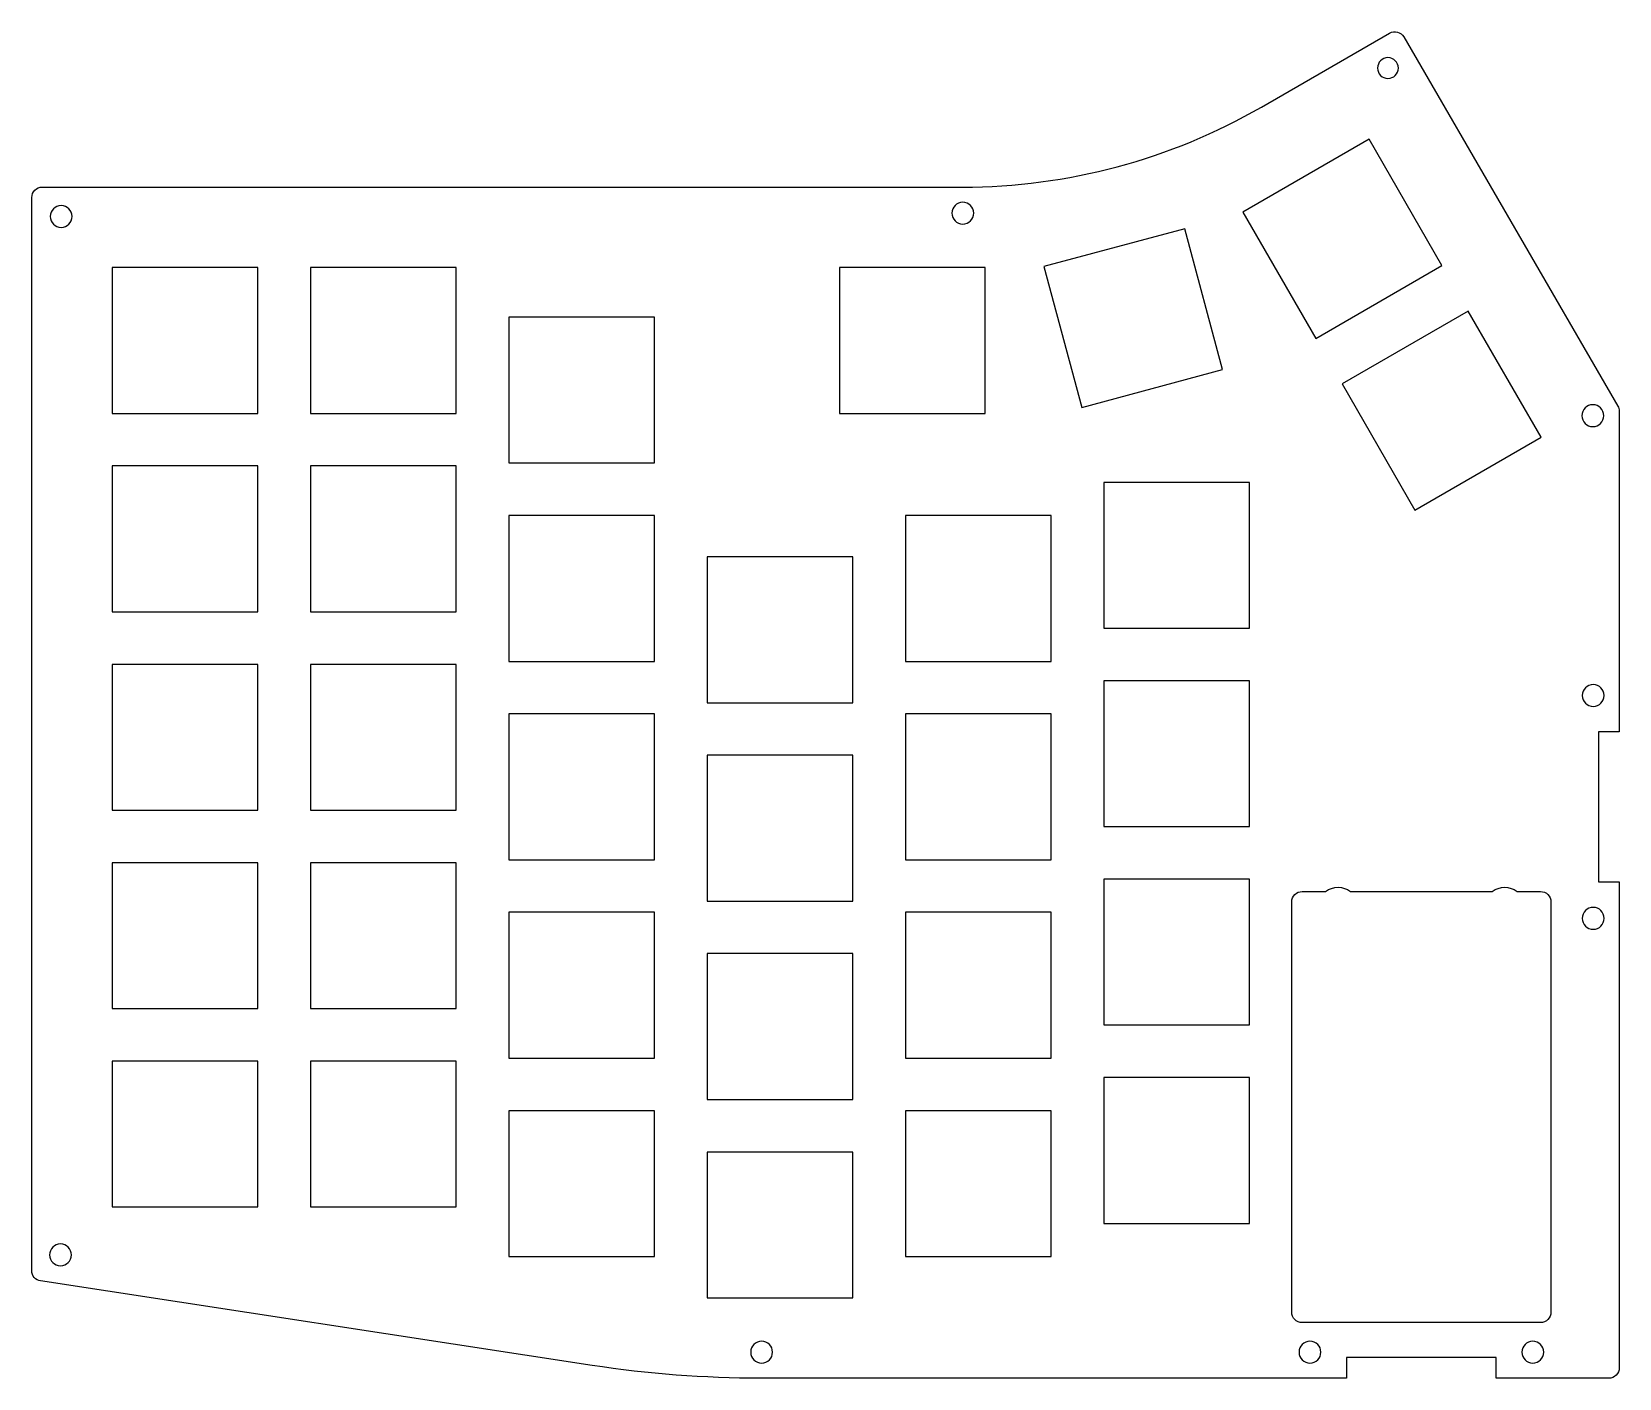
# Model space of a CAD drawing. Header units: millimetres. Extents: x -168 to -15, y -60 to 69.
import ezdxf

# ---------------------------------------------------------------- set-up
doc = ezdxf.new("R2010")
doc.units = ezdxf.units.MM
doc.layers.get('0').update_dxf_attribs({"linetype": 'CONTINUOUS'})

msp = doc.modelspace()

# ---------------------------------------------------------------- linework, layer by layer
for points in [[(-37.45, 68.92, -0.413507), (-36.09, 68.56), (-15.53, 33.11, -0.132154), (-15.39, 32.61), (-15.39, 1.82), (-17.39, 1.82), (-17.39, -12.58), (-15.39, -12.58), (-15.39, -59.24, -0.414215), (-16.39, -60.24), (-27.2, -60.24), (-27.2, -58.24), (-41.6, -58.24), (-41.6, -60.24), (-97.85, -60.24, -0.03797), (-114.05, -59.01), (-167.03, -50.9, -0.370416), (-167.87, -49.92), (-167.87, 53.14, -0.414213), (-166.87, 54.14), (-78.45, 54.14, 0.13154), (-49.77, 61.82)], [(-43.6, -13.5, -0.333565), (-41.2, -13.5), (-27.6, -13.5, -0.333565), (-25.2, -13.5), (-22.95, -13.5, -0.414214), (-21.95, -14.5), (-21.95, -53.9, -0.414214), (-22.95, -54.9), (-45.85, -54.9, -0.414213), (-46.85, -53.9), (-46.85, -14.5, -0.414214), (-45.85, -13.5)]]:
    msp.add_lwpolyline(points, format="xyb", close=True)
for points in [[(-51.54, 51.74), (-44.54, 39.61), (-32.42, 46.61), (-39.42, 58.74)], [(-57.12, 50.14), (-70.65, 46.51), (-67.02, 32.99), (-53.5, 36.62)], [(-160.15, 46.41), (-160.15, 32.41), (-146.15, 32.41), (-146.15, 46.41)], [(-141.1, 46.41), (-141.1, 32.41), (-127.1, 32.41), (-127.1, 46.41)], [(-90.3, 32.41), (-76.3, 32.41), (-76.3, 46.41), (-90.3, 46.41)], [(-122.05, 41.65), (-122.05, 27.65), (-108.05, 27.65), (-108.05, 41.65)], [(-42.02, 35.24), (-35.02, 23.12), (-22.89, 30.12), (-29.89, 42.24)], [(-160.15, 13.36), (-146.15, 13.36), (-146.15, 27.36), (-160.15, 27.36)], [(-141.1, 27.36), (-141.1, 13.36), (-127.1, 13.36), (-127.1, 27.36)], [(-64.9, 25.78), (-64.9, 11.78), (-50.9, 11.78), (-50.9, 25.78)], [(-122.05, 22.6), (-122.05, 8.6), (-108.05, 8.6), (-108.05, 22.6)], [(-83.95, 22.6), (-83.95, 8.6), (-69.95, 8.6), (-69.95, 22.6)], [(-103, 4.63), (-89, 4.63), (-89, 18.63), (-103, 18.63)], [(-160.15, 8.31), (-160.15, -5.69), (-146.15, -5.69), (-146.15, 8.31)], [(-141.1, 8.31), (-141.1, -5.69), (-127.1, -5.69), (-127.1, 8.31)], [(-64.9, 6.73), (-64.9, -7.27), (-50.9, -7.27), (-50.9, 6.73)], [(-122.05, 3.55), (-122.05, -10.45), (-108.05, -10.45), (-108.05, 3.55)], [(-83.95, 3.55), (-83.95, -10.45), (-69.95, -10.45), (-69.95, 3.55)], [(-103, -0.42), (-103, -14.42), (-89, -14.42), (-89, -0.42)], [(-160.15, -10.74), (-160.15, -24.74), (-146.15, -24.74), (-146.15, -10.74)], [(-141.1, -10.74), (-141.1, -24.74), (-127.1, -24.74), (-127.1, -10.74)], [(-64.9, -12.32), (-64.9, -26.32), (-50.9, -26.32), (-50.9, -12.32)], [(-122.05, -15.5), (-122.05, -29.5), (-108.05, -29.5), (-108.05, -15.5)], [(-83.95, -15.5), (-83.95, -29.5), (-69.95, -29.5), (-69.95, -15.5)], [(-103, -33.47), (-89, -33.47), (-89, -19.47), (-103, -19.47)], [(-160.15, -29.79), (-160.15, -43.79), (-146.15, -43.79), (-146.15, -29.79)], [(-141.1, -29.79), (-141.1, -43.79), (-127.1, -43.79), (-127.1, -29.79)], [(-64.9, -31.37), (-64.9, -45.37), (-50.9, -45.37), (-50.9, -31.37)], [(-122.05, -48.55), (-108.05, -48.55), (-108.05, -34.55), (-122.05, -34.55)], [(-83.95, -48.55), (-69.95, -48.55), (-69.95, -34.55), (-83.95, -34.55)], [(-103, -38.52), (-103, -52.52), (-89, -52.52), (-89, -38.52)]]:
    msp.add_lwpolyline(points, close=True)
at = {"extrusion": (0, 0, -1)}
for centre, radius in [((37.61, 65.57, 0), 1), ((165.05, 51.32, 0), 1.05), ((78.45, 51.64, 0), 1.05), ((17.93, 32.19, 0), 1.05), ((17.89, 5.32, 0), 1.05), ((17.89, -16.08, 0), 1.05), ((165.11, -48.4, 0), 1.05), ((97.77, -57.74, 0), 1.05), ((45.1, -57.74, 0), 1.05), ((23.7, -57.74, 0), 1.05)]:
    msp.add_circle(centre, radius, dxfattribs=at)

doc.saveas('drawing.dxf')
